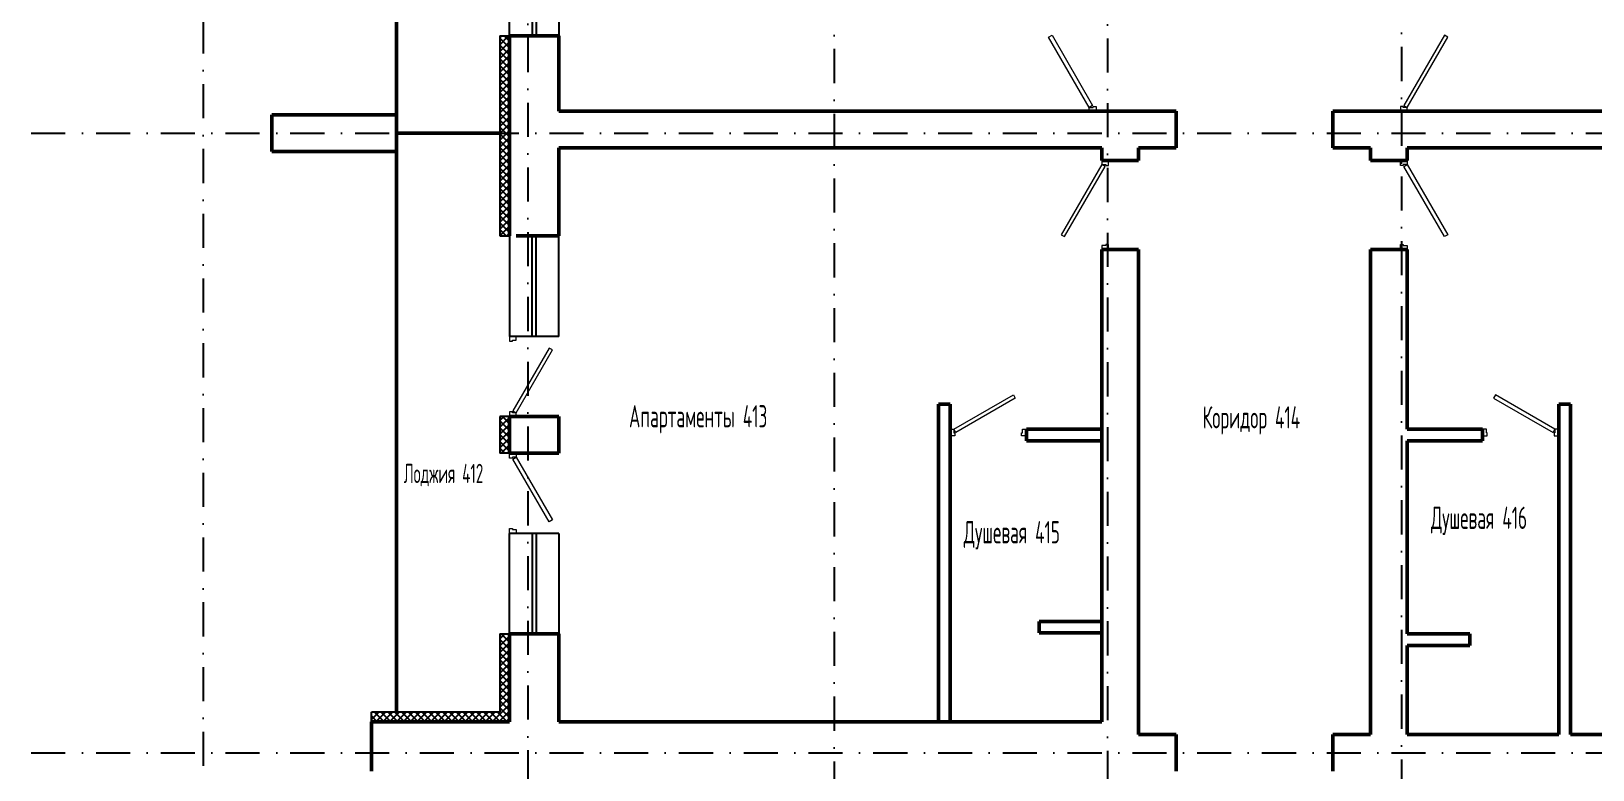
# Model space of a CAD drawing. Extents: x -1560602 to 321118, y -2308202 to -430103.
# Drawn here: x -1505306 to -1489144, y -2264810 to -2257165 of the extents above; entities that cross this region are included whole.
import ezdxf

# ---------------------------------------------------------------- set-up
doc = ezdxf.new("R2010")
doc.units = 0
doc.header["$MEASUREMENT"] = 0
doc.linetypes.add('Dot & Dashed', pattern=[670.277762, 352.777767, -176.388884, 0, -141.111112])
doc.linetypes.add('Штрихпунктирная', pattern=[0.670278, 0.352778, -0.176389, 0, -0.141111])
doc.layers.add('Двери', color=4, linetype='CONTINUOUS', lineweight=15)
doc.layers.add('стены', color=5, linetype='CONTINUOUS', lineweight=50)
for name, color, linetype in [('Оси', 253, 'Dot & Dashed'), ('отделка', 240, 'CONTINUOUS'), ('Текст', 7, 'CONTINUOUS'), ('Утеплитель', 6, 'CONTINUOUS')]:
    doc.layers.add(name, color=color, linetype=linetype)
doc.styles.get("Standard").update_dxf_attribs({"font": 'spds.shx', "width": 0.7, "height": 250})

msp = doc.modelspace()

# ---------------------------------------------------------------- linework, layer by layer
at = {"layer": 'Двери', "color": 0, "linetype": 'Continuous'}
for p, q in [((-1494775.7, -2257226.4), (-1494741.1, -2257206.4)), ((-1494355.7, -2257953.9), (-1494775.7, -2257226.4)), ((-1494741.1, -2257206.4), (-1494321.1, -2257933.9)), ((-1490680.4, -2257206.4), (-1491100.4, -2257933.9)), ((-1491065.7, -2257953.9), (-1490645.7, -2257226.4)), ((-1490645.7, -2257226.4), (-1490680.4, -2257206.4)), ((-1494321.1, -2257933.9), (-1494355.7, -2257953.9)), ((-1494355.7, -2257993.9), (-1494355.7, -2257953.9)), ((-1494355.7, -2257953.9), (-1494315.7, -2257953.9)), ((-1494315.7, -2257953.9), (-1494315.7, -2257943.9)), ((-1494315.7, -2257943.9), (-1494285.7, -2257943.9)), ((-1494285.7, -2257943.9), (-1494285.7, -2257993.9)), ((-1491105.7, -2257943.9), (-1491135.7, -2257943.9)), ((-1491135.7, -2257943.9), (-1491135.7, -2257993.9)), ((-1491105.7, -2257953.9), (-1491105.7, -2257943.9)), ((-1491065.7, -2257953.9), (-1491105.7, -2257953.9)), ((-1491100.4, -2257933.9), (-1491065.7, -2257953.9)), ((-1491065.7, -2257993.9), (-1491065.7, -2257953.9)), ((-1494225.7, -2258503.9), (-1494225.7, -2258543.9)), ((-1494155.7, -2258553.9), (-1494155.7, -2258503.9)), ((-1491135.7, -2258553.9), (-1491135.7, -2258503.9)), ((-1491065.7, -2258503.9), (-1491065.7, -2258543.9)), ((-1494225.7, -2258543.9), (-1494645.7, -2259271.4)), ((-1494611.1, -2259291.4), (-1494191.1, -2258563.9)), ((-1494225.7, -2258543.9), (-1494185.7, -2258543.9)), ((-1494191.1, -2258563.9), (-1494225.7, -2258543.9)), ((-1494185.7, -2258543.9), (-1494185.7, -2258553.9)), ((-1494185.7, -2258553.9), (-1494155.7, -2258553.9)), ((-1491105.7, -2258553.9), (-1491135.7, -2258553.9)), ((-1491065.7, -2258543.9), (-1491105.7, -2258543.9)), ((-1491105.7, -2258543.9), (-1491105.7, -2258553.9)), ((-1491100.4, -2258563.9), (-1491065.7, -2258543.9)), ((-1490680.4, -2259291.4), (-1491100.4, -2258563.9)), ((-1491065.7, -2258543.9), (-1490645.7, -2259271.4)), ((-1494645.7, -2259271.4), (-1494611.1, -2259291.4)), ((-1490645.7, -2259271.4), (-1490680.4, -2259291.4)), ((-1494185.7, -2259383.9), (-1494225.7, -2259383.9)), ((-1494225.7, -2259383.9), (-1494225.7, -2259423.9)), ((-1494155.7, -2259373.9), (-1494185.7, -2259373.9)), ((-1494185.7, -2259373.9), (-1494185.7, -2259383.9)), ((-1494155.7, -2259423.9), (-1494155.7, -2259373.9)), ((-1491135.7, -2259423.9), (-1491135.7, -2259373.9)), ((-1491135.7, -2259373.9), (-1491105.7, -2259373.9)), ((-1491105.7, -2259373.9), (-1491105.7, -2259383.9)), ((-1491105.7, -2259383.9), (-1491065.7, -2259383.9)), ((-1491065.7, -2259383.9), (-1491065.7, -2259423.9)), ((-1500355.7, -2260323.9), (-1500355.7, -2260373.9)), ((-1500355.7, -2260373.9), (-1500325.7, -2260373.9)), ((-1500325.7, -2260373.9), (-1500325.7, -2260363.9)), ((-1500325.7, -2260363.9), (-1500285.7, -2260363.9)), ((-1499945.4, -2260444.4), (-1500320.4, -2261093.9)), ((-1500285.7, -2260363.9), (-1500285.7, -2260323.9)), ((-1499910.7, -2260464.4), (-1499945.4, -2260444.4)), ((-1500285.7, -2261113.9), (-1499910.7, -2260464.4)), ((-1495755.7, -2261284), (-1495140.9, -2260929)), ((-1495140.9, -2260929), (-1495120.9, -2260963.6)), ((-1490150.6, -2260929), (-1490170.6, -2260963.6)), ((-1489535.7, -2261284), (-1490150.6, -2260929)), ((-1500325.7, -2261103.9), (-1500355.7, -2261103.9)), ((-1500355.7, -2261103.9), (-1500355.7, -2261153.9)), ((-1500325.7, -2261113.9), (-1500325.7, -2261103.9)), ((-1500320.4, -2261093.9), (-1500285.7, -2261113.9)), ((-1495120.9, -2260963.6), (-1495735.7, -2261318.6)), ((-1490170.6, -2260963.6), (-1489555.7, -2261318.6)), ((-1500285.7, -2261113.9), (-1500325.7, -2261113.9)), ((-1500285.7, -2261153.9), (-1500285.7, -2261113.9)), ((-1495795.7, -2261284), (-1495755.7, -2261284)), ((-1495745.7, -2261354), (-1495795.7, -2261354)), ((-1495755.7, -2261284), (-1495755.7, -2261324)), ((-1495735.7, -2261318.6), (-1495755.7, -2261284)), ((-1495755.7, -2261324), (-1495745.7, -2261324)), ((-1495745.7, -2261324), (-1495745.7, -2261354)), ((-1495055.7, -2261354), (-1495055.7, -2261324)), ((-1495055.7, -2261324), (-1495045.7, -2261324)), ((-1495005.7, -2261354), (-1495055.7, -2261354)), ((-1495045.7, -2261324), (-1495045.7, -2261284)), ((-1495045.7, -2261284), (-1495005.7, -2261284)), ((-1490245.7, -2261284), (-1490285.7, -2261284)), ((-1490285.7, -2261354), (-1490235.7, -2261354)), ((-1490245.7, -2261324), (-1490245.7, -2261284)), ((-1490235.7, -2261324), (-1490245.7, -2261324)), ((-1490235.7, -2261354), (-1490235.7, -2261324)), ((-1489555.7, -2261318.6), (-1489535.7, -2261284)), ((-1489535.7, -2261324), (-1489545.7, -2261324)), ((-1489545.7, -2261324), (-1489545.7, -2261354)), ((-1489545.7, -2261354), (-1489495.7, -2261354)), ((-1489495.7, -2261284), (-1489535.7, -2261284)), ((-1489535.7, -2261284), (-1489535.7, -2261324)), ((-1500355.7, -2261583.9), (-1500355.7, -2261533.9)), ((-1500325.7, -2261583.9), (-1500355.7, -2261583.9)), ((-1500285.7, -2261573.9), (-1500325.7, -2261573.9)), ((-1500325.7, -2261573.9), (-1500325.7, -2261583.9)), ((-1500320.4, -2261593.9), (-1500285.7, -2261573.9)), ((-1500285.7, -2261533.9), (-1500285.7, -2261573.9)), ((-1500285.7, -2261573.9), (-1499910.7, -2262223.4)), ((-1499945.4, -2262243.4), (-1500320.4, -2261593.9)), ((-1499910.7, -2262223.4), (-1499945.4, -2262243.4)), ((-1500355.7, -2262363.9), (-1500355.7, -2262313.9)), ((-1500355.7, -2262313.9), (-1500325.7, -2262313.9)), ((-1500325.7, -2262313.9), (-1500325.7, -2262323.9)), ((-1500325.7, -2262323.9), (-1500285.7, -2262323.9)), ((-1500285.7, -2262323.9), (-1500285.7, -2262363.9))]:
    msp.add_line(p, q, dxfattribs=at)
at = {"layer": 'Оси', "color": 0, "linetype": 'Штрихпунктирная', "lineweight": -3, "ltscale": 1000}
for p, q in [((-1500165.7, -2238463.9), (-1500165.7, -2295548.9)), ((-1503525.7, -2240283.9), (-1503525.7, -2295575.6)), ((-1496995.7, -2240589.6), (-1496995.7, -2295548.9)), ((-1494165.7, -2246513.9), (-1494165.7, -2295548.9)), ((-1491125.7, -2249953.9), (-1491125.7, -2295575.6)), ((-1505305.6, -2258218.9), (-1478850.7, -2258218.9)), ((-1505305.6, -2264633.9), (-1478850.7, -2264633.9))]:
    msp.add_line(p, q, dxfattribs=at)
at = {"layer": 'отделка', "color": 0, "ltscale": 100}
for p, q in [((-1500355.7, -2257213.9), (-1500355.7, -2256228.9)), ((-1500120.7, -2256228.9), (-1500120.7, -2257213.9)), ((-1500080.7, -2256228.9), (-1500080.7, -2257213.9)), ((-1499845.7, -2256228.9), (-1499845.7, -2257213.9)), ((-1500355.7, -2259283.9), (-1500355.7, -2260323.8)), ((-1500120.7, -2260323.8), (-1500120.7, -2259283.9)), ((-1500080.7, -2260323.8), (-1500080.7, -2259283.9)), ((-1499845.7, -2260323.8), (-1499845.7, -2259283.9)), ((-1499845.7, -2260323.8), (-1500355.7, -2260323.8)), ((-1499845.7, -2262364), (-1500355.7, -2262364)), ((-1500355.7, -2263403.9), (-1500355.7, -2262364)), ((-1500120.7, -2262364), (-1500120.7, -2263403.9)), ((-1500080.7, -2262364), (-1500080.7, -2263403.9)), ((-1499845.7, -2262364), (-1499845.7, -2263403.9))]:
    msp.add_line(p, q, dxfattribs=at)
at = {"layer": 'стены', "color": 0, "ltscale": 100}
for p, q in [((-1501525.7, -2254543.9), (-1501525.7, -2264213.9)), ((-1500455.7, -2258218.9), (-1501525.7, -2258218.9)), ((-1491065.7, -2259423.9), (-1491445.7, -2259423.9)), ((-1491065.7, -2261284), (-1491065.7, -2259423.9)), ((-1495915.7, -2264313.9), (-1495915.7, -2261024)), ((-1495915.7, -2261024), (-1495795.7, -2261024)), ((-1495795.7, -2261024), (-1495795.7, -2264313.9)), ((-1489375.7, -2261024), (-1489495.7, -2261024)), ((-1489495.7, -2261024), (-1489495.7, -2264443.9)), ((-1489375.7, -2264443.9), (-1489375.7, -2261024)), ((-1495005.7, -2261404), (-1495005.7, -2261284)), ((-1495005.7, -2261284), (-1494225.7, -2261284)), ((-1494225.7, -2261404), (-1495005.7, -2261404)), ((-1490285.7, -2261284), (-1491065.7, -2261284)), ((-1491065.7, -2263404), (-1491065.7, -2261404)), ((-1491065.7, -2261404), (-1490285.7, -2261404)), ((-1490285.7, -2261404), (-1490285.7, -2261284)), ((-1494875.7, -2263393.9), (-1494875.7, -2263274)), ((-1494875.7, -2263274), (-1494225.7, -2263274)), ((-1494225.7, -2263394), (-1494875.7, -2263393.9)), ((-1490415.7, -2263404), (-1491065.7, -2263404)), ((-1491065.7, -2263524), (-1490415.7, -2263523.9)), ((-1490415.7, -2263523.9), (-1490415.7, -2263404)), ((-1493455.7, -2264443.9), (-1493455.7, -2264823.9)), ((-1489495.7, -2264443.9), (-1491065.7, -2264443.9))]:
    msp.add_line(p, q, dxfattribs=at)
at = {"layer": 'стены', "color": 0, "linetype": 'Continuous'}
for p, q in [((-1500355.7, -2257213.9), (-1500355.7, -2259283.9)), ((-1500355.7, -2257213.9), (-1500285.7, -2257213.9)), ((-1500355.7, -2257213.9), (-1500285.7, -2257213.9)), ((-1500285.7, -2257213.9), (-1499845.7, -2257213.9)), ((-1499845.7, -2257993.9), (-1499845.7, -2257213.9)), ((-1501525.7, -2258028.9), (-1502815.7, -2258028.9)), ((-1502815.7, -2258028.9), (-1502815.7, -2258408.9)), ((-1499195.7, -2257993.9), (-1499845.7, -2257993.9)), ((-1493455.7, -2257993.9), (-1499195.7, -2257993.9)), ((-1493455.7, -2257993.9), (-1493455.7, -2258373.9)), ((-1485445.7, -2257993.9), (-1491835.7, -2257993.9)), ((-1491835.7, -2257993.9), (-1491835.7, -2258373.9)), ((-1502815.7, -2258408.9), (-1501525.7, -2258408.9)), ((-1499845.7, -2259283.9), (-1499845.7, -2258373.9)), ((-1499845.7, -2258373.9), (-1499195.7, -2258373.9)), ((-1499195.7, -2258373.9), (-1494225.7, -2258373.9)), ((-1494225.7, -2258373.9), (-1494225.7, -2258503.9)), ((-1493845.7, -2258503.9), (-1494225.7, -2258503.9)), ((-1493845.7, -2258503.9), (-1493845.7, -2258373.9)), ((-1493845.7, -2258373.9), (-1493455.7, -2258373.9)), ((-1491835.7, -2258373.9), (-1491445.7, -2258373.9)), ((-1491445.7, -2258373.9), (-1491445.7, -2258503.9)), ((-1491445.7, -2258503.9), (-1491065.7, -2258503.9)), ((-1491065.7, -2258503.9), (-1491065.7, -2258373.9)), ((-1491065.7, -2258373.9), (-1486495.7, -2258373.9)), ((-1500285.7, -2259283.9), (-1499845.7, -2259283.9)), ((-1493845.7, -2259423.9), (-1494225.7, -2259423.9)), ((-1494225.7, -2259423.9), (-1494225.7, -2264313.9)), ((-1493845.7, -2264313.9), (-1493845.7, -2259423.9)), ((-1491445.7, -2259423.9), (-1491445.7, -2264443.9)), ((-1500355.7, -2261153.9), (-1500355.7, -2261533.9)), ((-1500285.7, -2261153.9), (-1500355.7, -2261153.9)), ((-1500355.7, -2261153.9), (-1500285.7, -2261153.9)), ((-1500285.7, -2261153.9), (-1500355.7, -2261153.9)), ((-1499845.7, -2261153.9), (-1500285.7, -2261153.9)), ((-1499845.7, -2261533.9), (-1499845.7, -2261153.9)), ((-1500285.7, -2261533.9), (-1500355.7, -2261533.9)), ((-1500355.7, -2261533.9), (-1500285.7, -2261533.9)), ((-1500285.7, -2261533.9), (-1500355.7, -2261533.9)), ((-1499845.7, -2261533.9), (-1500285.7, -2261533.9)), ((-1500355.7, -2263403.9), (-1500355.7, -2264313.9)), ((-1500355.7, -2263403.9), (-1500285.7, -2263403.9)), ((-1500355.7, -2263403.9), (-1500285.7, -2263403.9)), ((-1500285.7, -2263403.9), (-1499845.7, -2263403.9)), ((-1499845.7, -2264313.9), (-1499845.7, -2263403.9)), ((-1491065.7, -2264443.9), (-1491065.7, -2263524)), ((-1501785.7, -2264313.9), (-1500355.7, -2264313.9)), ((-1501785.7, -2264823.9), (-1501785.7, -2264313.9)), ((-1500355.7, -2264313.9), (-1500355.7, -2264313.9)), ((-1494225.7, -2264313.9), (-1499845.7, -2264313.9)), ((-1493845.7, -2264443.9), (-1493845.7, -2264313.9)), ((-1493455.7, -2264443.9), (-1493845.7, -2264443.9)), ((-1491445.7, -2264443.9), (-1491835.7, -2264443.9)), ((-1491835.7, -2264443.9), (-1491835.7, -2264823.9)), ((-1486615.7, -2264443.9), (-1489375.7, -2264443.9))]:
    msp.add_line(p, q, dxfattribs=at)
at = {"layer": 'Утеплитель', "color": 0, "linetype": 'Continuous'}
for p, q in [((-1500455.7, -2257213.9), (-1500355.7, -2257213.9)), ((-1500455.7, -2257213.9), (-1500455.7, -2259283.9)), ((-1500455.7, -2257233.8), (-1500435.9, -2257213.9)), ((-1500455.7, -2257304.5), (-1500365.2, -2257213.9)), ((-1500355.7, -2257267.9), (-1500409.8, -2257213.9)), ((-1500355.7, -2257338.7), (-1500455.7, -2257238.7)), ((-1500455.7, -2257375.2), (-1500355.7, -2257275.2)), ((-1500355.7, -2257409.4), (-1500455.7, -2257309.4)), ((-1500455.7, -2257445.9), (-1500355.7, -2257345.9)), ((-1500355.7, -2257480.1), (-1500455.7, -2257380.1)), ((-1500455.7, -2257516.6), (-1500355.7, -2257416.6)), ((-1500355.7, -2257550.8), (-1500455.7, -2257450.8)), ((-1500455.7, -2257587.3), (-1500355.7, -2257487.3)), ((-1500355.7, -2257621.5), (-1500455.7, -2257521.5)), ((-1500455.7, -2257658), (-1500355.7, -2257558)), ((-1500355.7, -2257692.2), (-1500455.7, -2257592.2)), ((-1500455.7, -2257728.7), (-1500355.7, -2257628.7)), ((-1500355.7, -2257762.9), (-1500455.7, -2257662.9)), ((-1500455.7, -2257799.4), (-1500355.7, -2257699.4)), ((-1500355.7, -2257833.6), (-1500455.7, -2257733.6)), ((-1500455.7, -2257870.2), (-1500355.7, -2257770.2)), ((-1500355.7, -2257904.3), (-1500455.7, -2257804.3)), ((-1500455.7, -2257940.9), (-1500355.7, -2257840.9)), ((-1500355.7, -2257975.1), (-1500455.7, -2257875.1)), ((-1500455.7, -2258011.6), (-1500355.7, -2257911.6)), ((-1500355.7, -2258045.8), (-1500455.7, -2257945.8)), ((-1500455.7, -2258082.3), (-1500355.7, -2257982.3)), ((-1500355.7, -2258116.5), (-1500455.7, -2258016.5)), ((-1500455.7, -2258153), (-1500355.7, -2258053)), ((-1500355.7, -2258187.2), (-1500455.7, -2258087.2)), ((-1500455.7, -2258223.7), (-1500355.7, -2258123.7)), ((-1500355.7, -2258257.9), (-1500455.7, -2258157.9)), ((-1500455.7, -2258294.4), (-1500355.7, -2258194.4)), ((-1500355.7, -2258328.6), (-1500455.7, -2258228.6)), ((-1500455.7, -2258365.1), (-1500355.7, -2258265.1)), ((-1500355.7, -2258399.3), (-1500455.7, -2258299.3)), ((-1500455.7, -2258435.8), (-1500355.7, -2258335.8)), ((-1500355.7, -2258470), (-1500455.7, -2258370)), ((-1500455.7, -2258506.5), (-1500355.7, -2258406.5)), ((-1500355.7, -2258540.7), (-1500455.7, -2258440.7)), ((-1500455.7, -2258577.3), (-1500355.7, -2258477.3)), ((-1500355.7, -2258611.4), (-1500455.7, -2258511.4)), ((-1500455.7, -2258648), (-1500355.7, -2258548)), ((-1500355.7, -2258682.2), (-1500455.7, -2258582.2)), ((-1500455.7, -2258718.7), (-1500355.7, -2258618.7)), ((-1500355.7, -2258752.9), (-1500455.7, -2258652.9)), ((-1500455.7, -2258789.4), (-1500355.7, -2258689.4)), ((-1500355.7, -2258823.6), (-1500455.7, -2258723.6)), ((-1500455.7, -2258860.1), (-1500355.7, -2258760.1)), ((-1500355.7, -2258894.3), (-1500455.7, -2258794.3)), ((-1500455.7, -2258930.8), (-1500355.7, -2258830.8)), ((-1500355.7, -2258965), (-1500455.7, -2258865)), ((-1500455.7, -2259001.5), (-1500355.7, -2258901.5)), ((-1500355.7, -2259035.7), (-1500455.7, -2258935.7)), ((-1500455.7, -2259072.2), (-1500355.7, -2258972.2)), ((-1500355.7, -2259106.4), (-1500455.7, -2259006.4)), ((-1500455.7, -2259142.9), (-1500355.7, -2259042.9)), ((-1500355.7, -2259177.1), (-1500455.7, -2259077.1)), ((-1500455.7, -2259213.7), (-1500355.7, -2259113.7)), ((-1500355.7, -2259247.8), (-1500455.7, -2259147.8)), ((-1500390.4, -2259283.9), (-1500455.7, -2259218.6)), ((-1500455.7, -2259283.9), (-1500355.7, -2259283.9)), ((-1500455.3, -2259283.9), (-1500355.7, -2259184.4)), ((-1500384.6, -2259283.9), (-1500355.7, -2259255.1)), ((-1500355.7, -2261153.9), (-1500455.7, -2261153.9)), ((-1500455.7, -2261153.9), (-1500455.7, -2261533.9)), ((-1500455.7, -2261193.6), (-1500416.1, -2261153.9)), ((-1500455.7, -2261264.3), (-1500355.7, -2261164.3)), ((-1500355.7, -2261298.5), (-1500455.7, -2261198.5)), ((-1500455.7, -2261335), (-1500355.7, -2261235)), ((-1500355.7, -2261227.7), (-1500429.6, -2261153.9)), ((-1500355.7, -2261157), (-1500358.9, -2261153.9)), ((-1500355.7, -2261369.2), (-1500455.7, -2261269.2)), ((-1500455.7, -2261405.7), (-1500355.7, -2261305.7)), ((-1500355.7, -2261439.9), (-1500455.7, -2261339.9)), ((-1500455.7, -2261476.4), (-1500355.7, -2261376.4)), ((-1500355.7, -2261510.6), (-1500455.7, -2261410.6)), ((-1500403.1, -2261533.9), (-1500455.7, -2261481.3)), ((-1500355.7, -2261533.9), (-1500455.7, -2261533.9)), ((-1500442.5, -2261533.9), (-1500355.7, -2261447.1)), ((-1500371.8, -2261533.9), (-1500355.7, -2261517.8)), ((-1500455.7, -2263403.9), (-1500355.7, -2263403.9)), ((-1500455.7, -2263403.9), (-1500455.7, -2264213.9)), ((-1500455.7, -2263456.3), (-1500403.4, -2263403.9)), ((-1500455.7, -2263527), (-1500355.7, -2263427)), ((-1500355.7, -2263561.2), (-1500455.7, -2263461.2)), ((-1500455.7, -2263597.7), (-1500355.7, -2263497.7)), ((-1500355.7, -2263490.5), (-1500442.3, -2263403.9)), ((-1500355.7, -2263419.8), (-1500371.6, -2263403.9)), ((-1500355.7, -2263631.9), (-1500455.7, -2263531.9)), ((-1500455.7, -2263668.4), (-1500355.7, -2263568.4)), ((-1500355.7, -2263702.6), (-1500455.7, -2263602.6)), ((-1500455.7, -2263739.1), (-1500355.7, -2263639.1)), ((-1500355.7, -2263773.3), (-1500455.7, -2263673.3)), ((-1500455.7, -2263809.8), (-1500355.7, -2263709.8)), ((-1500355.7, -2263844), (-1500455.7, -2263744)), ((-1500455.7, -2263880.6), (-1500355.7, -2263780.6)), ((-1500355.7, -2263914.7), (-1500455.7, -2263814.7)), ((-1500455.7, -2263951.3), (-1500355.7, -2263851.3)), ((-1500355.7, -2263985.5), (-1500455.7, -2263885.5)), ((-1500455.7, -2264022), (-1500355.7, -2263922)), ((-1500355.7, -2264056.2), (-1500455.7, -2263956.2)), ((-1500455.7, -2264092.7), (-1500355.7, -2263992.7)), ((-1500355.7, -2264126.9), (-1500455.7, -2264026.9)), ((-1500455.7, -2264163.4), (-1500355.7, -2264063.4)), ((-1500355.7, -2264197.6), (-1500455.7, -2264097.6)), ((-1500410.1, -2264213.9), (-1500455.7, -2264168.3)), ((-1500435.5, -2264213.9), (-1500355.7, -2264134.1)), ((-1500455.7, -2264213.9), (-1501785.7, -2264213.9)), ((-1501785.7, -2264313.9), (-1501785.7, -2264213.9)), ((-1501785.7, -2264220.6), (-1501779, -2264213.9)), ((-1501785.7, -2264291.3), (-1501708.3, -2264213.9)), ((-1501724.4, -2264313.9), (-1501785.7, -2264252.5)), ((-1501653.6, -2264313.9), (-1501753.6, -2264213.9)), ((-1501737.6, -2264313.9), (-1501637.6, -2264213.9)), ((-1501582.9, -2264313.9), (-1501682.9, -2264213.9)), ((-1501666.9, -2264313.9), (-1501566.9, -2264213.9)), ((-1501512.2, -2264313.9), (-1501612.2, -2264213.9)), ((-1501596.2, -2264313.9), (-1501496.2, -2264213.9)), ((-1501441.5, -2264313.9), (-1501541.5, -2264213.9)), ((-1501525.5, -2264313.9), (-1501425.5, -2264213.9)), ((-1501370.8, -2264313.9), (-1501470.8, -2264213.9)), ((-1501454.8, -2264313.9), (-1501354.8, -2264213.9)), ((-1501300.1, -2264313.9), (-1501400.1, -2264213.9)), ((-1501384.1, -2264313.9), (-1501284.1, -2264213.9)), ((-1501229.4, -2264313.9), (-1501329.4, -2264213.9)), ((-1501313.4, -2264313.9), (-1501213.4, -2264213.9)), ((-1501158.7, -2264313.9), (-1501258.7, -2264213.9)), ((-1501242.6, -2264313.9), (-1501142.6, -2264213.9)), ((-1501088, -2264313.9), (-1501188, -2264213.9)), ((-1501171.9, -2264313.9), (-1501071.9, -2264213.9)), ((-1501017.3, -2264313.9), (-1501117.3, -2264213.9)), ((-1501101.2, -2264313.9), (-1501001.2, -2264213.9)), ((-1500946.5, -2264313.9), (-1501046.5, -2264213.9)), ((-1501030.5, -2264313.9), (-1500930.5, -2264213.9)), ((-1500875.8, -2264313.9), (-1500975.8, -2264213.9)), ((-1500959.8, -2264313.9), (-1500859.8, -2264213.9)), ((-1500805.1, -2264313.9), (-1500905.1, -2264213.9)), ((-1500889.1, -2264313.9), (-1500789.1, -2264213.9)), ((-1500734.4, -2264313.9), (-1500834.4, -2264213.9)), ((-1500818.4, -2264313.9), (-1500718.4, -2264213.9)), ((-1500663.7, -2264313.9), (-1500763.7, -2264213.9)), ((-1500747.7, -2264313.9), (-1500647.7, -2264213.9)), ((-1500593, -2264313.9), (-1500693, -2264213.9)), ((-1500677, -2264313.9), (-1500577, -2264213.9)), ((-1500522.3, -2264313.9), (-1500622.3, -2264213.9)), ((-1500606.2, -2264313.9), (-1500506.2, -2264213.9)), ((-1500455.7, -2264309.7), (-1500551.6, -2264213.9)), ((-1500535.5, -2264313.9), (-1500455.7, -2264234.1)), ((-1500455.7, -2264239), (-1500480.9, -2264213.9)), ((-1500464.8, -2264313.9), (-1500455.7, -2264304.8)), ((-1500455.7, -2264234.1), (-1500446.4, -2264224.8)), ((-1500380.9, -2264313.9), (-1500455.7, -2264239)), ((-1500455.7, -2264304.8), (-1500413.7, -2264262.8)), ((-1500451.6, -2264313.9), (-1500455.7, -2264309.7)), ((-1500446.4, -2264224.8), (-1500435.5, -2264213.9)), ((-1500413.7, -2264262.8), (-1500364.8, -2264213.9)), ((-1500355.7, -2264268.3), (-1500410.1, -2264213.9)), ((-1500394.1, -2264313.9), (-1500381, -2264300.8)), ((-1500381, -2264300.8), (-1500355.7, -2264275.5)), ((-1500364.8, -2264213.9), (-1500355.7, -2264204.8))]:
    msp.add_line(p, q, dxfattribs=at)

# ---------------------------------------------------------------- texts
at = {"layer": 'Текст', "color": 0, "linetype": 'Continuous', "width": 0.7}
for s, height, p in [('Апартаменты 413', 230, (-1499118.4, -2261265.7)), ('Коридор 414', 230, (-1493181.6, -2261276.9)), ('Лоджия 412', 200, (-1501450.8, -2261842.9)), ('Душевая 415', 230, (-1495654.3, -2262466.3)), ('Душевая 416', 230, (-1490819.3, -2262316.9))]:
    msp.add_text(s, height=height, dxfattribs=at).set_placement(p)

doc.saveas('drawing.dxf')
